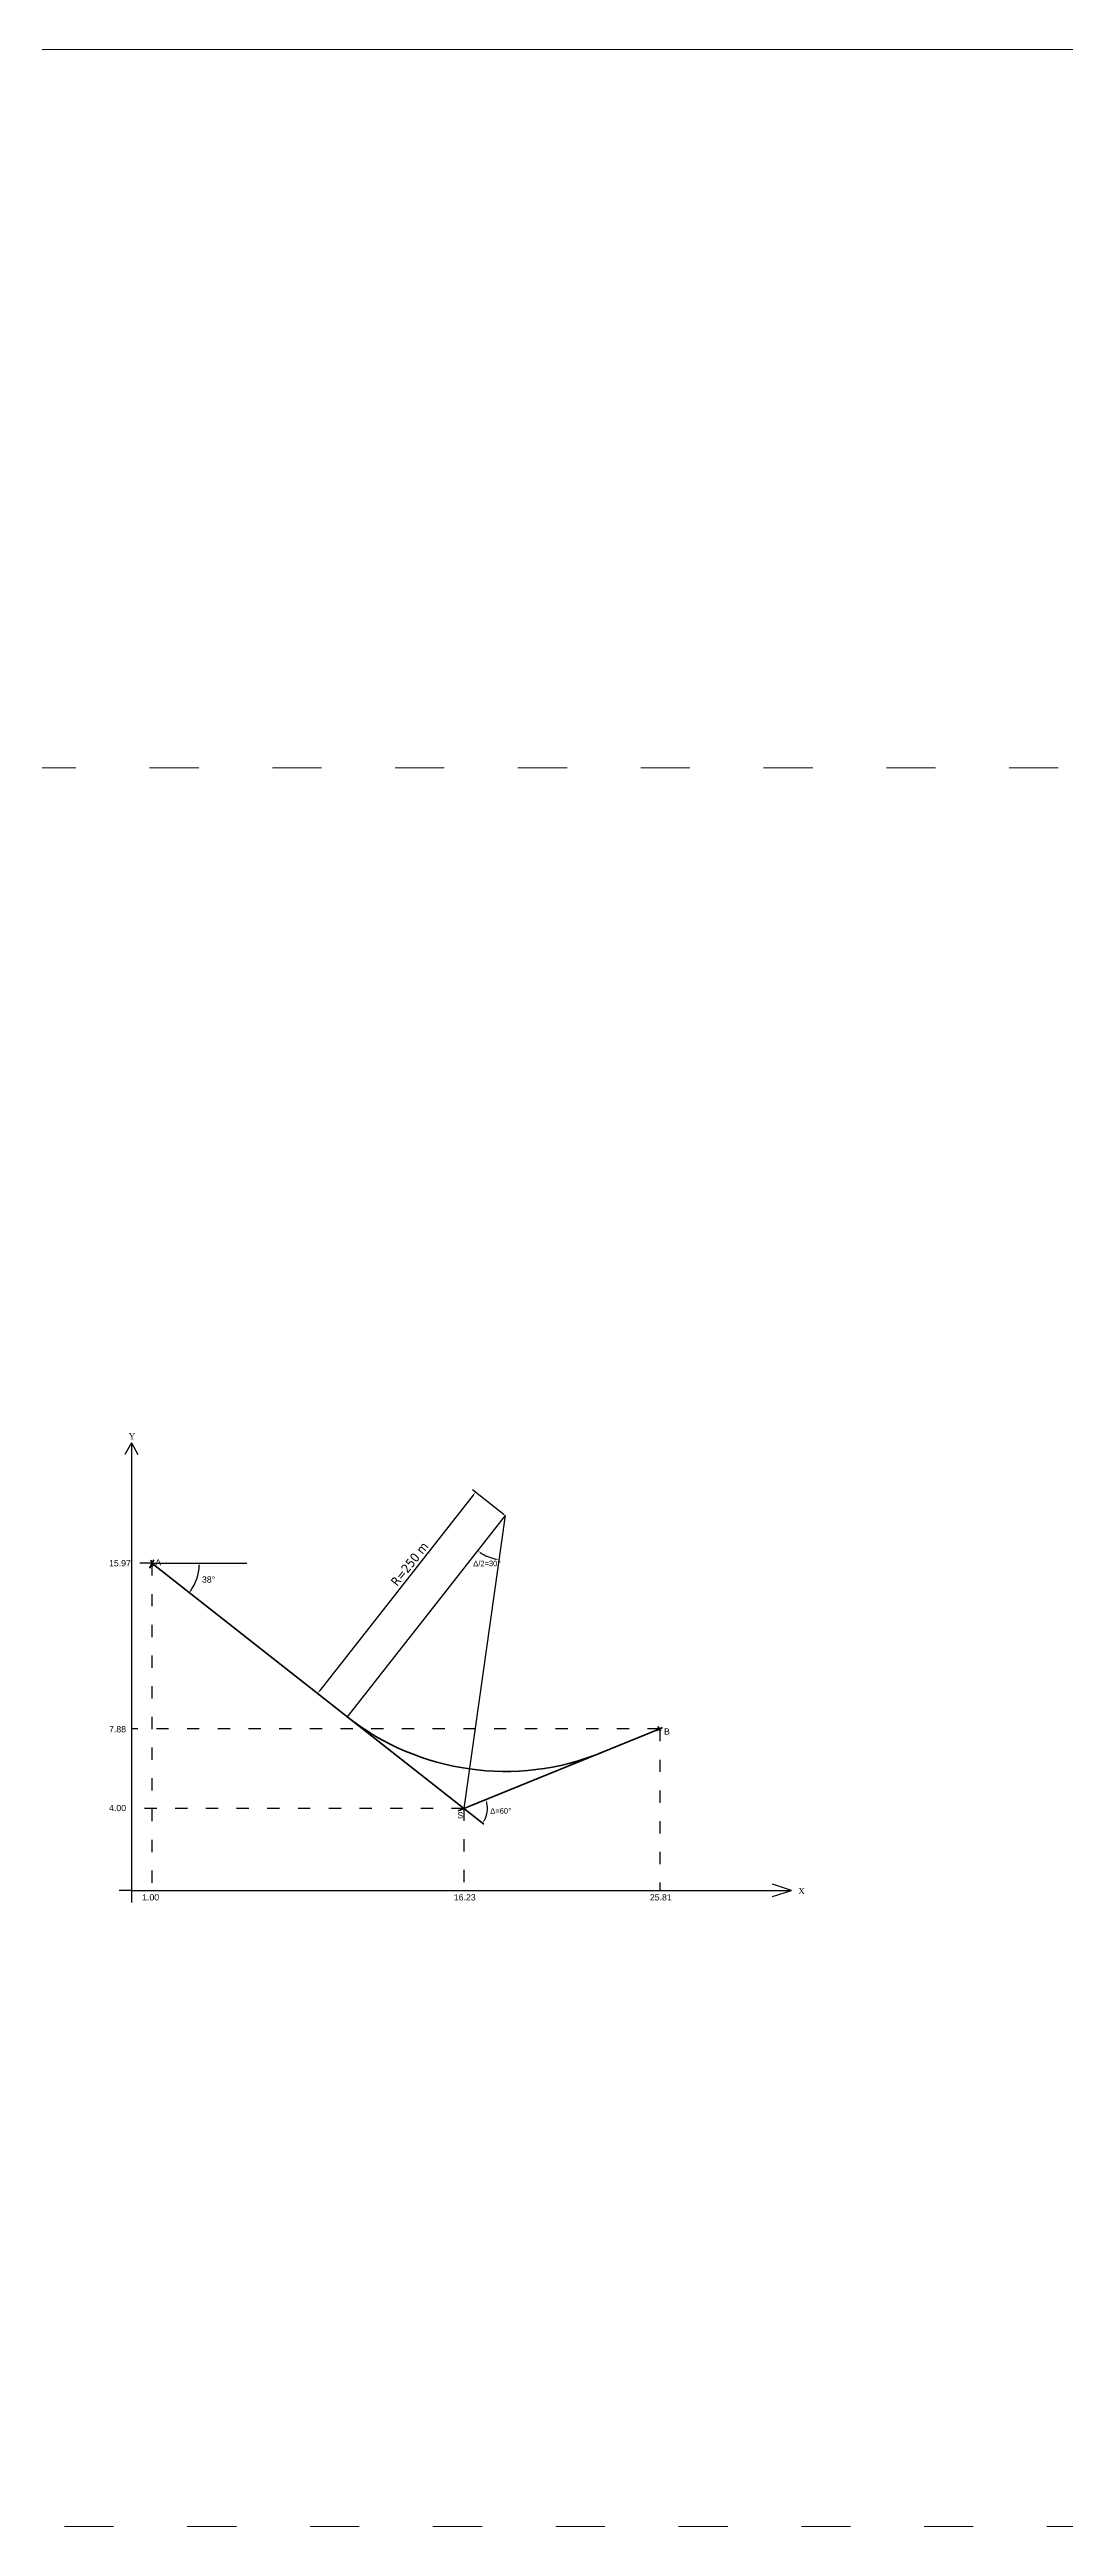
# Model space of a CAD drawing. Header units: millimetres. Extents: x 19067981 to 38137102, y 2652003 to 2652615.
# Drawn here: x 19068564.1 to 19068613.8, y 2652317.8 to 2652438.7 of the extents above; entities that cross this region are included whole.
import ezdxf

# ---------------------------------------------------------------- set-up
doc = ezdxf.new("R2010")
doc.units = ezdxf.units.MM
doc.linetypes.add('ACAD_ISO03W100', pattern=[30, 12, -18])
for name, color, linetype, lineweight in [('D.K Kesit No', 93, 'Continuous', 9), ('Layer1', 7, 'Continuous', 50), ('Y.K ölçüler', 112, 'Continuous', 9)]:
    doc.layers.add(name, color=color, linetype=linetype, lineweight=lineweight)
doc.layers.add('dever 1', color=242, linetype='Continuous')
doc.layers.add('kurp', color=94, linetype='Continuous')
doc.styles.get("Standard").update_dxf_attribs({"font": 'arial.ttf'})
doc.styles.add('style1', font='tahoma.ttf', dxfattribs={"height": 0.2})

msp = doc.modelspace()

# ---------------------------------------------------------------- linework, layer by layer
for p, q in [((19068568.155, 2652370.705), (19068567.829, 2652370.135)), ((19068568.155, 2652370.705), (19068568.155, 2652348.848)), ((19068568.155, 2652370.705), (19068568.467, 2652370.135)), ((19068586.361, 2652367.192), (19068584.82, 2652368.404)), ((19068584.85, 2652368.151), (19068577.348, 2652358.606)), ((19068569.152, 2652364.819), (19068573.782, 2652364.819)), ((19068600.401, 2652348.848), (19068599.462, 2652349.148)), ((19068568.155, 2652348.848), (19068600.401, 2652348.848)), ((19068599.462, 2652348.548), (19068600.401, 2652348.848))]:
    msp.add_line(p, q)
at = {"color": 1}
for q in [(19068578.686, 2652357.325), (19068584.388, 2652352.844)]:
    msp.add_line((19068586.41, 2652367.153), q, dxfattribs=at)
at = {"linetype": 'ACAD_ISO03W100', "ltscale": 0.05}
for p, q in [((19068569.152, 2652364.819), (19068568.155, 2652364.819)), ((19068569.152, 2652364.819), (19068569.152, 2652348.848)), ((19068593.965, 2652356.728), (19068568.155, 2652356.728)), ((19068593.965, 2652356.728), (19068593.965, 2652348.848)), ((19068584.388, 2652352.844), (19068568.155, 2652352.844)), ((19068584.388, 2652352.844), (19068584.388, 2652348.848))]:
    msp.add_line(p, q, dxfattribs=at)
at = {"color": 2, "lineweight": 35}
msp.add_line((19068585.368, 2652352.074), (19068584.598, 2652352.679), dxfattribs=at)
at = {"linetype": 'ACAD_ISO03W100'}
for p, q in [((19068567.755, 2652348.848), (19068567.555, 2652348.848)), ((19068568.155, 2652348.848), (19068567.755, 2652348.848)), ((19068568.155, 2652348.848), (19068568.155, 2652348.448)), ((19068568.155, 2652348.448), (19068568.155, 2652348.248))]:
    msp.add_line(p, q, dxfattribs=at)
at = {"color": 2, "lineweight": 35}
for points in [[(19068569.152, 2652364.819), (19068584.598, 2652352.679)], [(19068593.965, 2652356.728), (19068584.114, 2652352.733)]]:
    msp.add_lwpolyline(points, dxfattribs=at)
for centre, radius, start, end in [((19068586.41, 2652367.153), 2.18, 236.56677, 257.22353), ((19068569.159, 2652364.819), 2.308, 324.0703, 357.76567), ((19068584.388, 2652352.844), 1.155, 330.7761, 13.13552)]:
    msp.add_arc(centre, radius, start, end)
for points in [[(19068584.826, 2652368.169), (19068584.873, 2652368.132), (19068584.961, 2652368.292)], [(19068571.45, 2652364.729), (19068571.48, 2652364.728), (19068571.467, 2652364.819)], [(19068585.192, 2652365.31), (19068585.227, 2652365.358), (19068585.063, 2652365.439)], [(19068585.934, 2652365.057), (19068585.923, 2652364.998), (19068586.105, 2652364.995)], [(19068577.325, 2652358.625), (19068577.372, 2652358.587), (19068577.237, 2652358.464)], [(19068585.484, 2652353.098), (19068585.541, 2652353.116), (19068585.458, 2652353.278)], [(19068585.421, 2652352.264), (19068585.371, 2652352.297), (19068585.296, 2652352.131)]]:
    msp.add_solid(points)
at = {"linetype": 'ACAD_ISO03W100', "ltscale": 0.05}
msp.add_solid([(19068571.04, 2652363.455), (19068571.016, 2652363.473), (19068570.973, 2652363.392)], dxfattribs=at)
at = {"layer": 'D.K Kesit No', "color": 4, "lineweight": 20, "ltscale": 0.2}
msp.add_line((19067980.798, 2652438.736), (19069056.875, 2652438.736), dxfattribs=at)
at = {"layer": 'dever 1', "linetype": 'ACAD_ISO03W100', "lineweight": 0, "ltscale": 0.2}
msp.add_lwpolyline([(19068449.034, 2652403.664), (19069167.279, 2652403.664), (19069167.279, 2652317.787), (19068449.034, 2652317.787), (19068449.034, 2652403.664)], dxfattribs=at)
at = {"layer": 'kurp', "lineweight": 35}
msp.add_arc((19068586.41, 2652367.153), 12.5, 231.8345, 292.06749, dxfattribs=at)
at = {"layer": 'Layer1'}
for p, q in [((19068569.237, 2652364.983), (19068569.028, 2652364.579)), ((19068569.089, 2652364.967), (19068569.211, 2652364.679)), ((19068593.825, 2652356.654), (19068594.094, 2652356.796)), ((19068593.872, 2652356.856), (19068594.02, 2652356.654))]:
    msp.add_line(p, q, dxfattribs=at)

# ---------------------------------------------------------------- texts
at = {"char_height": 0.3, "attachment_point": 1}
for s, insert, width in [('{\\fTimes New Roman|b0|i0|c162|p18;Y}', (19068568.013, 2652371.174), 9.06462), ('{\\fTimes New Roman|b0|i0|c162|p18;X}', (19068600.728, 2652348.965), 13.05812)]:
    msp.add_mtext(s, dxfattribs=dict(at, insert=insert, width=width))
at = {"attachment_point": 1}
for s, insert, char_height in [('15.97', (19068567.055, 2652364.974), 0.3054), ('A', (19068569.314, 2652365.019), 0.305), ('{\\fArial Narrow|b0|i0|c162|p34;\\H0.875x;Δ/2=30°}', (19068584.847, 2652364.945), 0.30537), ('\\A1;38°', (19068571.595, 2652364.179), 0.3054), ('7.88', (19068567.055, 2652356.868), 0.3054), ('B', (19068594.167, 2652356.756), 0.305), ('4.00', (19068567.055, 2652353.022), 0.3054), ('S', (19068584.074, 2652352.667), 0.305), ('{\\fArial Narrow|b0|i0|c162|p34;\\H0.875x;Δ=60°}', (19068585.676, 2652352.861), 0.30537), ('1.00', (19068568.672, 2652348.661), 0.3054), ('16.23', (19068583.901, 2652348.661), 0.3054), ('25.81', (19068593.478, 2652348.661), 0.3054)]:
    msp.add_mtext(s, dxfattribs=dict(at, insert=insert, char_height=char_height))
at = {"layer": 'Y.K ölçüler', "insert": (19068580.78, 2652363.944), "char_height": 0.45, "attachment_point": 1, "rotation": 51.62192, "style": 'style1'}
msp.add_mtext('R=250 m', dxfattribs=at)

doc.saveas('drawing.dxf')
